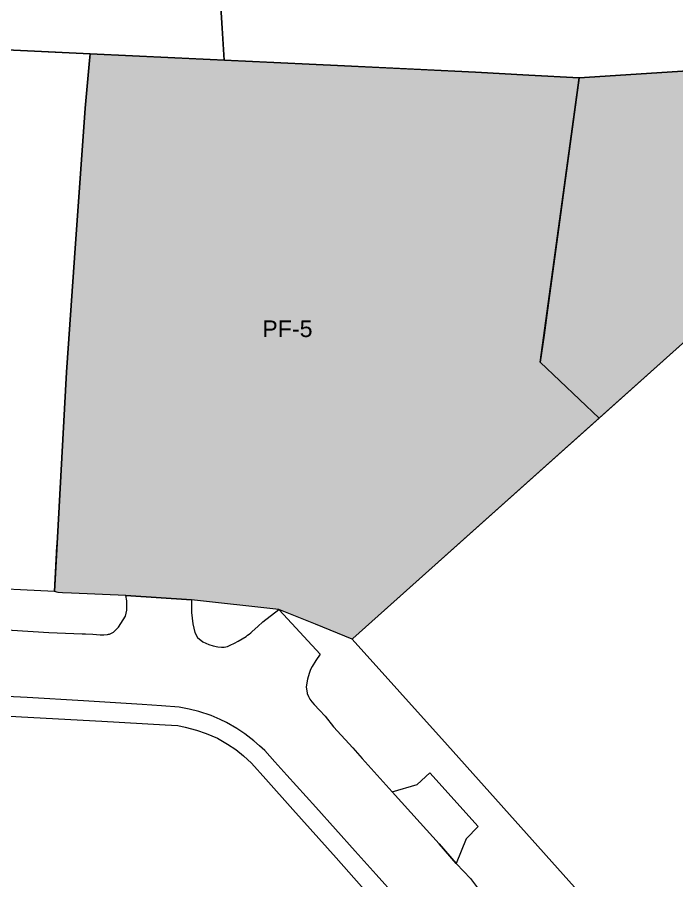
# Model space of a CAD drawing. Header units: metres. Extents: x 662613 to 666742, y 2728069 to 2732733.
# Drawn here: x 663991.2 to 664062.7, y 2729349.5 to 2729443.1 of the extents above; entities that cross this region are included whole.
import ezdxf
from ezdxf.enums import TextEntityAlignment as Align

# ---------------------------------------------------------------- set-up
doc = ezdxf.new("R2010")
doc.units = ezdxf.units.M
doc.header["$MEASUREMENT"] = 0
for name, color, linetype, lineweight in [('DQ_PLOT_ID', 252, 'Continuous', 18), ('Xref_DQ_MasterPlan_2024$0$DQ_PLOTS', 252, 'Continuous', 15), ('Xref_DQ_MasterPlan_2024$0$DQ_ROADS', 8, 'Continuous', 13)]:
    doc.layers.add(name, color=color, linetype=linetype, lineweight=lineweight)
doc.layers.add('Open area$0$INTENSIVE LANDSCAPING AND PLAZAS', color=7, linetype='Continuous', true_color=0xecf9e2)
doc.layers.add('Open area$0$PUBLIC PARKING', color=254, linetype='Continuous')
doc.styles.add('DQ_Plot_ID', font='arial.ttf')

# ---------------------------------------------------------------- blocks, each defined once
blk = doc.blocks.new('Xref_DQ_MasterPlan_2024$0$DQ_Roads_')
at = {"layer": 'Xref_DQ_MasterPlan_2024$0$DQ_ROADS'}
for points in [[(663981.4621, 2729377.1958), (663994.5936, 2729376.3803), (663998.1828, 2729376.2362), (663998.367, 2729376.2196), (663998.5519, 2729376.2158), (663999.3396, 2729376.1702), (664000.1345, 2729376.1238), (664000.5344, 2729376.1251), (664000.933, 2729376.1564), (664001.0398, 2729376.1758), (664001.1466, 2729376.1952), (664001.2497, 2729376.2291), (664001.383, 2729376.3029), (664001.4564, 2729376.3331), (664001.5935, 2729376.4134), (664001.964, 2729376.7483), (664002.1233, 2729376.9472), (664002.9105, 2729378.1341), (664003.0402, 2729378.7763), (664003.0283, 2729379.7891), (664002.9339, 2729380.3747), (664010.0635, 2729379.8924), (664010.0645, 2729378.548), (664010.1851, 2729377.2926), (664010.3963, 2729376.3828), (664010.7211, 2729375.8402), (664011.267, 2729375.3717), (664011.9434, 2729375.0654), (664012.4163, 2729374.9177), (664012.9029, 2729374.8246), (664013.3074, 2729374.7778), (664013.5109, 2729374.7826), (664013.5903, 2729374.7931), (664013.9438, 2729374.8488), (664014.2554, 2729375.0043), (664014.6999, 2729375.2071), (664015.1292, 2729375.4403), (664015.556, 2729375.6804), (664015.9651, 2729375.9497), (664016.1409, 2729376.0613), (664016.3085, 2729376.1849), (664016.4716, 2729376.3161), (664016.6252, 2729376.4583), (664017.2311, 2729377.0326), (664017.7903, 2729377.5387), (664019.5195, 2729378.8555), (664020.0215, 2729378.3159), (664024.0078, 2729374.0309), (664023.5224, 2729373.3335), (664023.1514, 2729372.6916), (664022.9663, 2729372.3676), (664022.804, 2729371.9173), (664022.6242, 2729371.2967), (664022.4997, 2729370.4744), (664022.5993, 2729369.7747), (664022.6009, 2729369.7636), (664022.7219, 2729369.4439), (664022.8647, 2729369.1335), (664023.1016, 2729368.8366), (664023.3565, 2729368.5552), (664023.9168, 2729367.9639), (664024.5414, 2729367.2827), (664025.4528, 2729366.1553), (664027.5388, 2729363.8621), (664028.5693, 2729362.7091), (664031.1676, 2729359.8237), (664031.8085, 2729359.1093), (664034.8303, 2729355.741), (664036.8949, 2729353.4658), (664038.7528, 2729351.323), (664038.7908, 2729351.2791), (664040.2951, 2729349.6798), (664041.4845, 2729348.1143)], [(664032.2789, 2729347.6788), (664030.0672, 2729350.1156), (664027.8034, 2729352.6553), (664025.6755, 2729355.0379), (664023.5302, 2729357.4347), (664020.3836, 2729360.9063), (664019.093, 2729362.3604), (664017.9902, 2729363.5577), (664017.4223, 2729364.0974), (664016.8106, 2729364.6098), (664015.84, 2729365.3847), (664014.9841, 2729365.9514), (664013.843, 2729366.611), (664013.1672, 2729366.9437), (664012.1707, 2729367.3592), (664010.8647, 2729367.7943), (664009.8011, 2729368.0663), (664008.7136, 2729368.2639), (664006.817, 2729368.4267), (664004.7034, 2729368.5582), (663998.3346, 2729368.9757), (663992.2478, 2729369.3202), (663990.0165, 2729369.4145)]]:
    blk.add_lwpolyline(points, dxfattribs=at)
blk.add_lwpolyline([(664041.1415, 2729355.3301), (664039.8136, 2729353.9851), (664038.7528, 2729351.323), (664036.8949, 2729353.4658), (664034.8303, 2729355.741), (664031.8085, 2729359.1093), (664034.517, 2729359.8815), (664035.8902, 2729361.1568)], close=True, dxfattribs=at)
blk = doc.blocks.new('Xref_DQ_MasterPlan_2024')
at = {"layer": 'Xref_DQ_MasterPlan_2024$0$DQ_PLOTS'}
for points in [[(664038.607, 2729437.221), (664026.65, 2729437.793), (664013.605, 2729438.418), (664013.385, 2729441.905), (664008.381, 2729521.191), (664010.408, 2729521.607), (664012.314, 2729522.028), (664014.186, 2729522.384), (664021.406, 2729523.589), (664027.176, 2729524.552), (664031.519, 2729525.26), (664034.98, 2729525.825), (664040.457, 2729526.701), (664043.287, 2729527.155), (664051.526, 2729528.428), (664064.064, 2729530.471), (664064.32, 2729530.511), (664075.049, 2729437.975), (664052.08, 2729436.493), (664046.628, 2729436.788), (664040.849, 2729437.1), (664040.85, 2729437.114), (664038.613, 2729437.221), (664038.607, 2729437.221)], [(664047.869, 2729405.665), (664052.081, 2729436.493), (664132.858, 2729441.706), (664134.224, 2729435.127), (664095.168, 2729429.314), (664072.678, 2729413.175), (664121.944, 2729356.576), (664114.307, 2729356.133), (664110.866, 2729355.933), (664065.634, 2729406.453), (664063.956, 2729408.327), (664054.233, 2729399.62), (664047.869, 2729405.665)], [(664027.473, 2729375.66), (664023.496, 2729377.258), (664019.52, 2729378.856), (664010.064, 2729379.892), (664002.934, 2729380.375), (663997.027, 2729380.629), (663996.051, 2729380.671), (663995.594, 2729380.691), (663995.198, 2729380.807), (663995.464, 2729385.722), (663995.481, 2729386.029), (663996.487, 2729404.605), (663997.365, 2729416.983), (663998.518, 2729433.228), (663998.998, 2729438.399), (663999.065, 2729439.113), (664026.65, 2729437.793), (664033.459, 2729437.468), (664038.607, 2729437.221), (664038.613, 2729437.221), (664040.85, 2729437.114), (664040.849, 2729437.1), (664046.628, 2729436.788), (664052.08, 2729436.493), (664048.568, 2729410.78), (664048.272, 2729408.618), (664047.869, 2729405.665), (664054.233, 2729399.62), (664027.536, 2729375.71), (664027.473, 2729375.66)], [(664027.476, 2729375.657), (664027.536, 2729375.711), (664063.956, 2729408.327), (664065.634, 2729406.453), (664110.866, 2729355.933), (664107.779, 2729353.145), (664101.285, 2729347.28), (664084.346, 2729331.983), (664083.168, 2729333.073), (664082.877, 2729333.343), (664053.774, 2729335.845), (664054.308, 2729345.686), (664037.791, 2729364.137), (664027.476, 2729375.657)]]:
    blk.add_lwpolyline(points, close=True, dxfattribs=at)
for points in [[(663990.3, 2729515.996), (663997.03, 2729518.144), (663997.37, 2729518.253), (663999.09, 2729518.757), (663999.116, 2729518.765), (664000.05, 2729519.039), (664003.209, 2729519.873), (664005.982, 2729520.593), (664007.923, 2729521.097), (664008.381, 2729521.191), (664013.605, 2729438.418), (663999.065, 2729439.113), (663938.696, 2729442.002)], [(663928.701, 2729442.48), (663999.065, 2729439.113), (663998.998, 2729438.399), (663998.518, 2729433.228), (663997.365, 2729416.983), (663996.487, 2729404.605), (663995.481, 2729386.029), (663995.198, 2729380.807), (663986.319, 2729381.243)], [(663985.004, 2729367.621), (663991.615, 2729367.224), (664000.315, 2729366.751), (664007.212, 2729366.342), (664008.581, 2729366.289), (664009.381, 2729366.114), (664010.578, 2729365.792), (664011.65, 2729365.432), (664012.864, 2729364.902), (664013.958, 2729364.246), (664014.845, 2729363.674), (664015.674, 2729363.012), (664016.553, 2729362.212), (664018.11, 2729360.468), (664021.05, 2729357.18), (664025.728, 2729351.923), (664030.692, 2729346.321)]]:
    blk.add_lwpolyline(points, dxfattribs=at)
blk.add_blockref('Xref_DQ_MasterPlan_2024$0$DQ_Roads_', (0, 0))
blk = doc.blocks.new('Open area')
at = {"layer": 'Open area$0$INTENSIVE LANDSCAPING AND PLAZAS'}
blk.add_hatch(color=256, dxfattribs=at).paths.add_polyline_path([(664047.869, 2729405.665), (664052.081, 2729436.493), (664132.858, 2729441.706), (664134.224, 2729435.127), (664095.168, 2729429.314), (664072.678, 2729413.175), (664121.944, 2729356.576), (664114.307, 2729356.133), (664110.866, 2729355.933), (664065.634, 2729406.453), (664063.956, 2729408.327), (664054.233, 2729399.62), (664047.869, 2729405.665)], flags=0)
at = {"layer": 'Open area$0$PUBLIC PARKING'}
blk.add_hatch(color=256, dxfattribs=at).paths.add_polyline_path([(664027.473, 2729375.66), (664023.496, 2729377.258), (664019.52, 2729378.856), (664010.064, 2729379.892), (664002.934, 2729380.375), (663997.027, 2729380.629), (663996.051, 2729380.671), (663995.594, 2729380.691), (663995.198, 2729380.807), (663995.464, 2729385.722), (663995.481, 2729386.029), (663996.487, 2729404.605), (663997.365, 2729416.983), (663998.518, 2729433.228), (663998.998, 2729438.399), (663999.065, 2729439.113), (664026.65, 2729437.793), (664033.459, 2729437.468), (664038.607, 2729437.221), (664038.613, 2729437.221), (664040.85, 2729437.114), (664040.849, 2729437.1), (664046.628, 2729436.788), (664052.08, 2729436.493), (664048.568, 2729410.78), (664048.272, 2729408.618), (664047.869, 2729405.665), (664054.233, 2729399.62), (664027.536, 2729375.71), (664027.473, 2729375.66)], flags=0)

msp = doc.modelspace()

# ---------------------------------------------------------------- block references
for name in ['Xref_DQ_MasterPlan_2024', 'Open area']:
    msp.add_blockref(name, (0, 0))

# ---------------------------------------------------------------- texts
at = {"layer": 'DQ_PLOT_ID', "style": 'DQ_Plot_ID'}
msp.add_text('PF-5', height=1.8, dxfattribs=at).set_placement((664020.45, 2729408.399), align=Align.CENTER)

doc.saveas('drawing.dxf')
